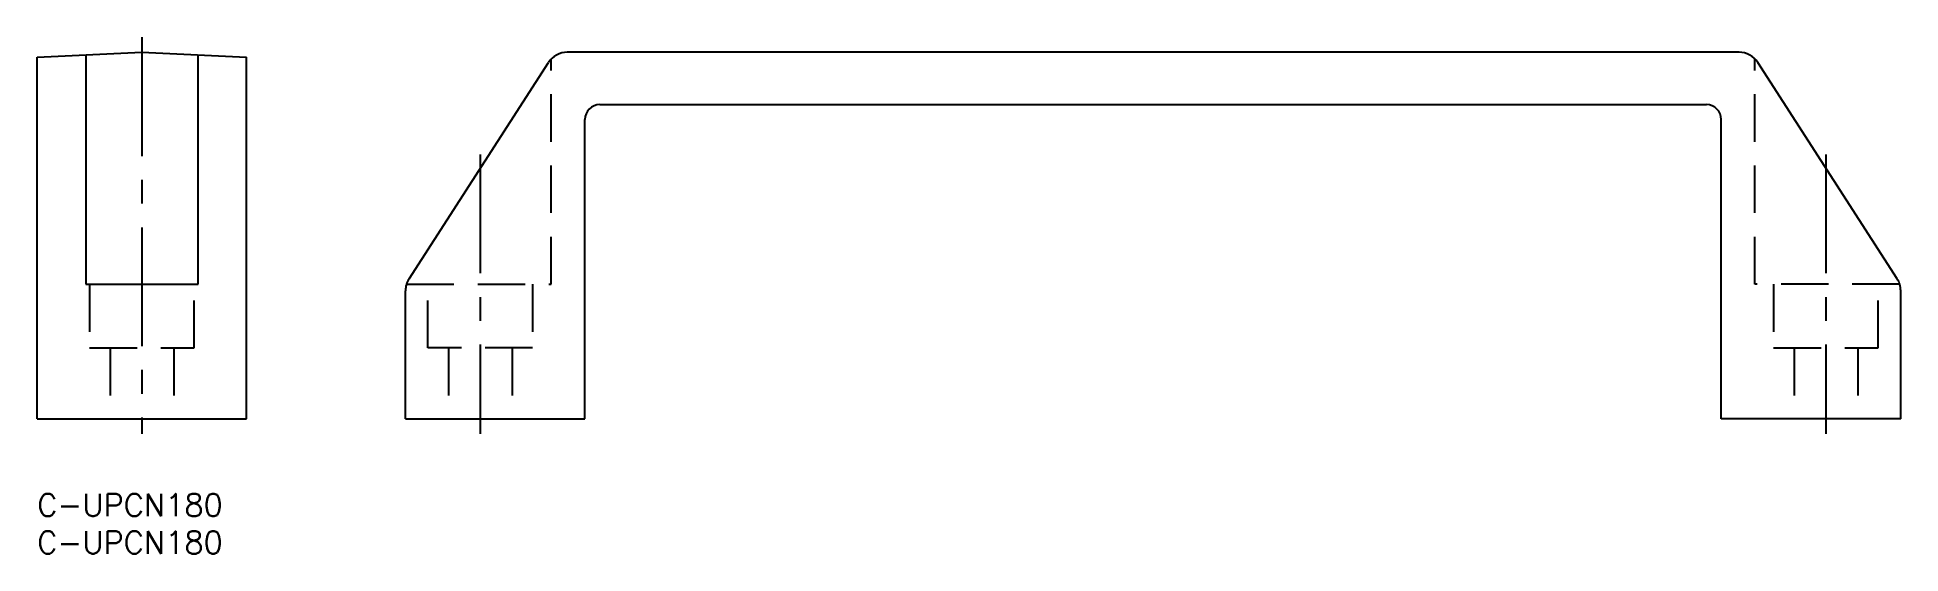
# Model space of a CAD drawing. Extents: x 0 to 249, y -8 to 61.
import ezdxf

# ---------------------------------------------------------------- set-up
doc = ezdxf.new("R2010")
doc.units = 0
doc.header["$LTSCALE"] = 0.5
doc.linetypes.add('CENTER', pattern=[50.8, 31.75, -6.35, 6.35, -6.35])
doc.linetypes.add('DASHED', pattern=[19.05, 12.7, -6.35])
for name, color, linetype in [('MSM_CENTER', 1, 'CENTER'), ('MSM_CONTINUOUS', 7, 'CONTINUOUS'), ('MSM_DASHED', 4, 'DASHED'), ('MSM_PART_NUMBER', 7, 'CONTINUOUS')]:
    doc.layers.add(name, color=color, linetype=linetype)
doc.styles.get("Standard").update_dxf_attribs({"font": 'txt.shx', "height": 3, "bigfont": 'bigfont.shx'})

msp = doc.modelspace()

# ---------------------------------------------------------------- linework, layer by layer
at = {"layer": 'MSM_CENTER'}
for p, q in [((14, 61), (14, 8)), ((59.25, 45.34), (59.25, 8)), ((239.25, 45.34), (239.25, 8))]:
    msp.add_line(p, q, dxfattribs=at)
at = {"layer": 'MSM_CONTINUOUS'}
for p, q in [((0, 58.35), (14, 59)), ((0, 10), (0, 58.35)), ((6.5, 58.62), (6.5, 28)), ((14, 59), (28, 58.35)), ((21.5, 28), (21.5, 58.62)), ((28, 10), (28, 58.35)), ((49.73, 28.74), (68.37, 57.63)), ((227.62, 59), (70.89, 59)), ((248.77, 28.74), (230.14, 57.63)), ((73.25, 10), (73.25, 50)), ((75.25, 52), (223.25, 52)), ((225.25, 10), (225.25, 50)), ((6.5, 28), (21.5, 28)), ((49.25, 10), (49.25, 27.12)), ((249.25, 10), (249.25, 27.12)), ((0, 10), (28, 10)), ((49.25, 10), (73.25, 10)), ((249.25, 10), (225.25, 10))]:
    msp.add_line(p, q, dxfattribs=at)
for centre, radius, start, end in [((70.89, 56), 3, 90, 147.1715), ((227.62, 56), 3, 32.8285, 90), ((75.25, 50), 2, 90, 180), ((223.25, 50), 2, 0, 90), ((52.25, 27.12), 3, 147.1715, 180), ((246.25, 27.12), 3, 0, 32.8285)]:
    msp.add_arc(centre, radius, start, end, dxfattribs=at)
at = {"layer": 'MSM_DASHED'}
for p, q in [((68.75, 28), (68.75, 58.11)), ((229.75, 28), (229.75, 58.11)), ((7, 28), (7, 19.5)), ((21, 19.5), (21, 28)), ((49.39, 28), (68.75, 28)), ((52.25, 19.5), (52.25, 28)), ((66.25, 28), (66.25, 19.5)), ((249.12, 28), (229.75, 28)), ((232.25, 28), (232.25, 19.5)), ((246.25, 19.5), (246.25, 28)), ((7, 19.5), (21, 19.5)), ((9.75, 19.5), (9.75, 10)), ((18.25, 19.5), (18.25, 10)), ((66.25, 19.5), (52.25, 19.5)), ((55, 19.5), (55, 10)), ((63.5, 19.5), (63.5, 10)), ((232.25, 19.5), (246.25, 19.5)), ((235, 19.5), (235, 10)), ((243.5, 19.5), (243.5, 10))]:
    msp.add_line(p, q, dxfattribs=at)

# ---------------------------------------------------------------- texts
at = {"layer": 'MSM_PART_NUMBER'}
for p in [(0, -3), (0, -8)]:
    msp.add_text('C-UPCN180', height=3, dxfattribs=at).set_placement(p)

doc.saveas('drawing.dxf')
